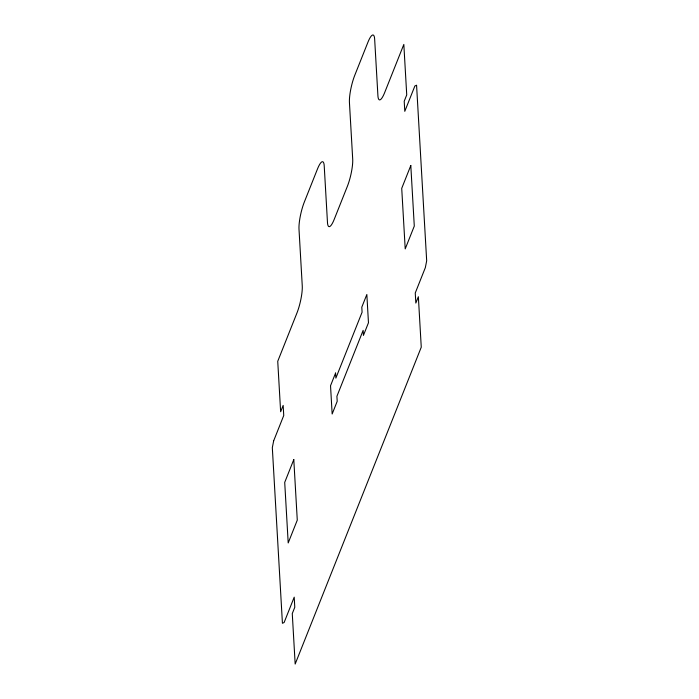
<?xml version="1.0" encoding="UTF-8"?>
<svg xmlns="http://www.w3.org/2000/svg" width="699" height="699" viewBox="0 0 699 699"><rect width="100%" height="100%" fill="white"/><g stroke="black" fill="none" stroke-linecap="round" stroke-linejoin="round"><path stroke-width="1.05" d="M273.659 440.851L272.322 447.683L282.431 623.281L284.117 622.512L294.209 597.164L294.786 607.256L292.269 613.591L295.17 664.05L421.261 347.193L418.36 296.734L415.835 303.069L415.258 292.977L425.341 267.63L426.678 260.797L416.569 85.199L414.883 85.977L404.791 111.324L404.214 101.233L406.731 94.898L403.83 44.43L384.66 92.6A19.93 4.211 -76.9 0 1 377.914 95.693L374.655 39.179A19.93 4.211 -76.9 0 0 367.91 42.281L354.795 75.23A19.93 4.211 -76.9 0 0 349.439 102.552L352.698 159.066A19.93 4.211 -76.9 0 1 347.342 186.388L334.227 219.337A19.93 4.211 -76.9 0 1 327.473 222.439L324.222 165.925A19.93 4.211 -76.9 0 0 317.468 169.018L304.353 201.976A19.93 4.211 -76.9 0 0 299.006 229.289L302.256 285.812A19.93 4.211 -76.9 0 1 296.9 313.126L277.739 361.287L280.64 411.746L283.165 405.411L283.742 415.503L273.659 440.851M293.79 459.584L284.711 482.397L288.198 542.948L297.276 520.135L293.79 459.584M410.802 165.541L401.724 188.354L405.21 248.905L414.289 226.092L410.802 165.541M335.572 373.065L330.531 385.743L332.156 414L337.198 401.322L336.909 396.281L363.139 330.374L363.428 335.415L368.469 322.746L366.844 294.489L361.802 307.158L362.091 312.208L335.861 378.115L335.572 373.065"/></g></svg>
